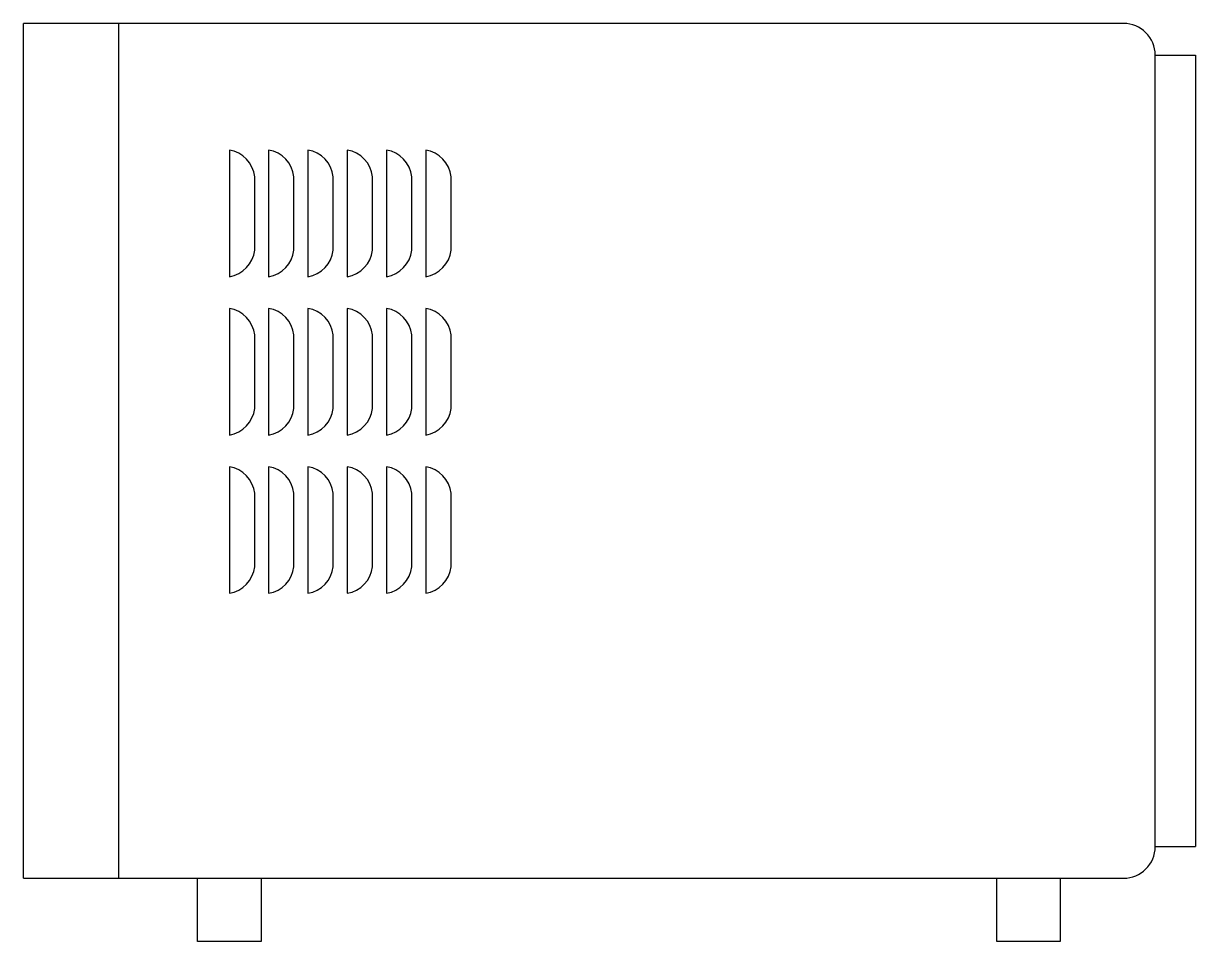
# Model space of a CAD drawing. Header units: millimetres. Extents: x -3020.076 to -3019.706, y 2859.288 to 2859.578.
import ezdxf

# ---------------------------------------------------------------- set-up
doc = ezdxf.new("R2010")
doc.units = ezdxf.units.MM
doc.header["$LTSCALE"] = 10
doc.layers.add('cozinha_eletros', color=2, linetype='Continuous')

msp = doc.modelspace()

# ---------------------------------------------------------------- linework, layer by layer
at = {"layer": 'cozinha_eletros'}
for p, q in [((-3020.07605, 2859.30768), (-3020.07605, 2859.57768)), ((-3019.72879, 2859.57768), (-3020.07605, 2859.57768)), ((-3020.04605, 2859.57768), (-3020.04605, 2859.30768)), ((-3019.71879, 2859.31768), (-3019.71879, 2859.56768)), ((-3020.07605, 2859.30768), (-3019.72879, 2859.30768))]:
    msp.add_line(p, q, dxfattribs=at)
at = {"layer": 'cozinha_eletros', "color": 1}
for p, q in [((-3019.71879, 2859.56768), (-3019.70605, 2859.56768)), ((-3019.70605, 2859.56768), (-3019.70605, 2859.31768)), ((-3019.71879, 2859.31768), (-3019.70605, 2859.31768))]:
    msp.add_line(p, q, dxfattribs=at)
at = {"layer": 'cozinha_eletros'}
for points in [[(-3020.00305, 2859.52928, 0.335144), (-3020.01105, 2859.53768), (-3020.01105, 2859.49768, 0.335144), (-3020.00305, 2859.50608)], [(-3019.99065, 2859.52928, 0.335144), (-3019.99865, 2859.53768), (-3019.99865, 2859.49768, 0.335144), (-3019.99065, 2859.50608)], [(-3019.97825, 2859.52928, 0.335144), (-3019.98625, 2859.53768), (-3019.98625, 2859.49768, 0.335144), (-3019.97825, 2859.50608)], [(-3019.96585, 2859.52928, 0.335144), (-3019.97385, 2859.53768), (-3019.97385, 2859.49768, 0.335144), (-3019.96585, 2859.50608)], [(-3019.95345, 2859.52928, 0.335144), (-3019.96145, 2859.53768), (-3019.96145, 2859.49768, 0.335144), (-3019.95345, 2859.50608)], [(-3019.94105, 2859.52928, 0.335144), (-3019.94905, 2859.53768), (-3019.94905, 2859.49768, 0.335144), (-3019.94105, 2859.50608)], [(-3020.00305, 2859.47928, 0.335144), (-3020.01105, 2859.48768), (-3020.01105, 2859.44768, 0.335144), (-3020.00305, 2859.45608)], [(-3019.99065, 2859.47928, 0.335144), (-3019.99865, 2859.48768), (-3019.99865, 2859.44768, 0.335144), (-3019.99065, 2859.45608)], [(-3019.97825, 2859.47928, 0.335144), (-3019.98625, 2859.48768), (-3019.98625, 2859.44768, 0.335144), (-3019.97825, 2859.45608)], [(-3019.96585, 2859.47928, 0.335144), (-3019.97385, 2859.48768), (-3019.97385, 2859.44768, 0.335144), (-3019.96585, 2859.45608)], [(-3019.95345, 2859.47928, 0.335144), (-3019.96145, 2859.48768), (-3019.96145, 2859.44768, 0.335144), (-3019.95345, 2859.45608)], [(-3019.94105, 2859.47928, 0.335144), (-3019.94905, 2859.48768), (-3019.94905, 2859.44768, 0.335144), (-3019.94105, 2859.45608)], [(-3020.00305, 2859.42928, 0.335144), (-3020.01105, 2859.43768), (-3020.01105, 2859.39768, 0.335144), (-3020.00305, 2859.40608)], [(-3019.99065, 2859.42928, 0.335144), (-3019.99865, 2859.43768), (-3019.99865, 2859.39768, 0.335144), (-3019.99065, 2859.40608)], [(-3019.97825, 2859.42928, 0.335144), (-3019.98625, 2859.43768), (-3019.98625, 2859.39768, 0.335144), (-3019.97825, 2859.40608)], [(-3019.96585, 2859.42928, 0.335144), (-3019.97385, 2859.43768), (-3019.97385, 2859.39768, 0.335144), (-3019.96585, 2859.40608)], [(-3019.95345, 2859.42928, 0.335144), (-3019.96145, 2859.43768), (-3019.96145, 2859.39768, 0.335144), (-3019.95345, 2859.40608)], [(-3019.94105, 2859.42928, 0.335144), (-3019.94905, 2859.43768), (-3019.94905, 2859.39768, 0.335144), (-3019.94105, 2859.40608)]]:
    msp.add_lwpolyline(points, format="xyb", close=True, dxfattribs=at)
for points in [[(-3020.00105, 2859.30768), (-3020.00105, 2859.28768), (-3020.02105, 2859.28768), (-3020.02105, 2859.30768)], [(-3019.74879, 2859.30768), (-3019.74879, 2859.28768), (-3019.76879, 2859.28768), (-3019.76879, 2859.30768)]]:
    msp.add_lwpolyline(points, dxfattribs=at)
for centre, start, end in [((-3019.72879, 2859.56768), 0, 90), ((-3019.72879, 2859.31768), 270, 360)]:
    msp.add_arc(centre, 0.01, start, end, dxfattribs=at)

doc.saveas('drawing.dxf')
